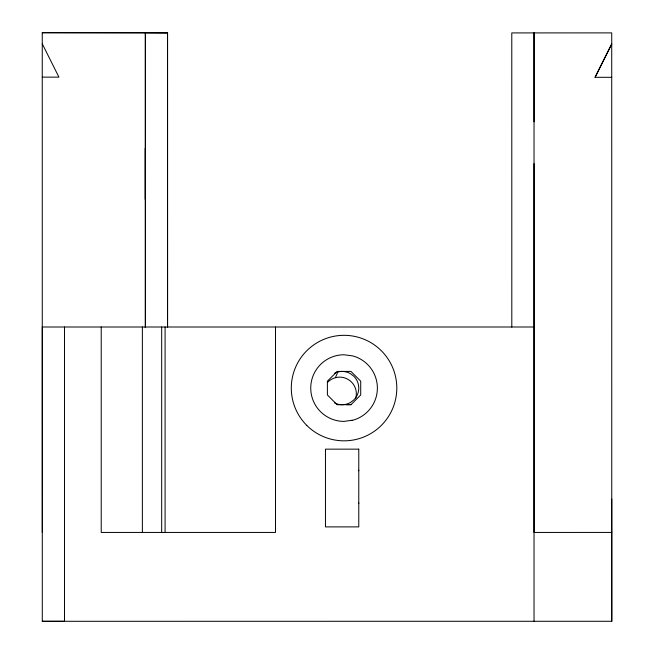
<?xml version="1.0" encoding="UTF-8"?>
<svg xmlns="http://www.w3.org/2000/svg" width="654" height="654" viewBox="0 0 654 654"><rect width="100%" height="100%" fill="white"/><g stroke="black" fill="none" stroke-linecap="round" stroke-linejoin="round"><path stroke-width="0.98" d="M101.223 327L101.223 532.438L275.489 532.438L275.489 327M142.368 532.446L142.368 327M145.335 199.421L145.352 148.123M145.36 327.613L145.352 32.7L42.257 32.708L42.289 621.3L611.768 621.284L611.727 32.888L511.788 32.921L511.812 327.106M161.677 532.446L161.677 327M165.086 532.438L165.086 327M167.579 327.106L167.588 32.921L145.368 32.79M358.776 503.498L358.776 502.934M358.776 470.757L358.776 470.185M534.032 163.663L534.032 532.446L611.752 532.43M534.032 121.783L534.032 32.913L534.032 621.284M335.388 377.701L337.807 371.987M595.058 77.311L611.727 43.981L595.058 77.311L611.711 77.311M350.953 404.736L360.714 394.975L360.714 381.176L350.953 371.423L337.153 371.423L327.401 381.176L327.401 394.975L337.153 404.736L351.067 404.622L346.432 404.736M42.289 621.3L64.501 621.284L64.501 327M167.588 32.921L42.257 32.708M42.281 77.139L58.934 77.139L42.273 43.826M534.032 327L42.281 327.008L42.297 532.585M611.752 499.1L611.776 621.275M145.36 148.172L145.376 199.421M167.506 32.765L167.547 327.041M145.352 32.7L145.376 327.679M334.554 402.921A16.661 16.661 0 0 0 350.446 402.504L353.896 399.856A16.661 16.661 0 0 0 353.896 376.295L350.446 373.655A16.661 16.661 0 0 0 334.554 373.238M327.916 382.01A16.661 16.661 0 0 1 355.784 398.106M352.089 420.26L344.053 421.397A33.313 33.313 0 0 1 310.74 388.075A33.313 33.313 0 0 1 344.053 354.762L352.678 355.899A33.313 33.313 0 0 1 352.678 420.26L352.089 420.26M358.776 449.151L325.463 449.159L325.463 526.887L358.776 526.887L358.776 449.151M306.759 425.378A52.745 52.745 0 0 0 395.008 401.728A52.745 52.745 0 0 0 330.401 337.121A52.745 52.745 0 0 0 306.759 425.378"/></g></svg>
